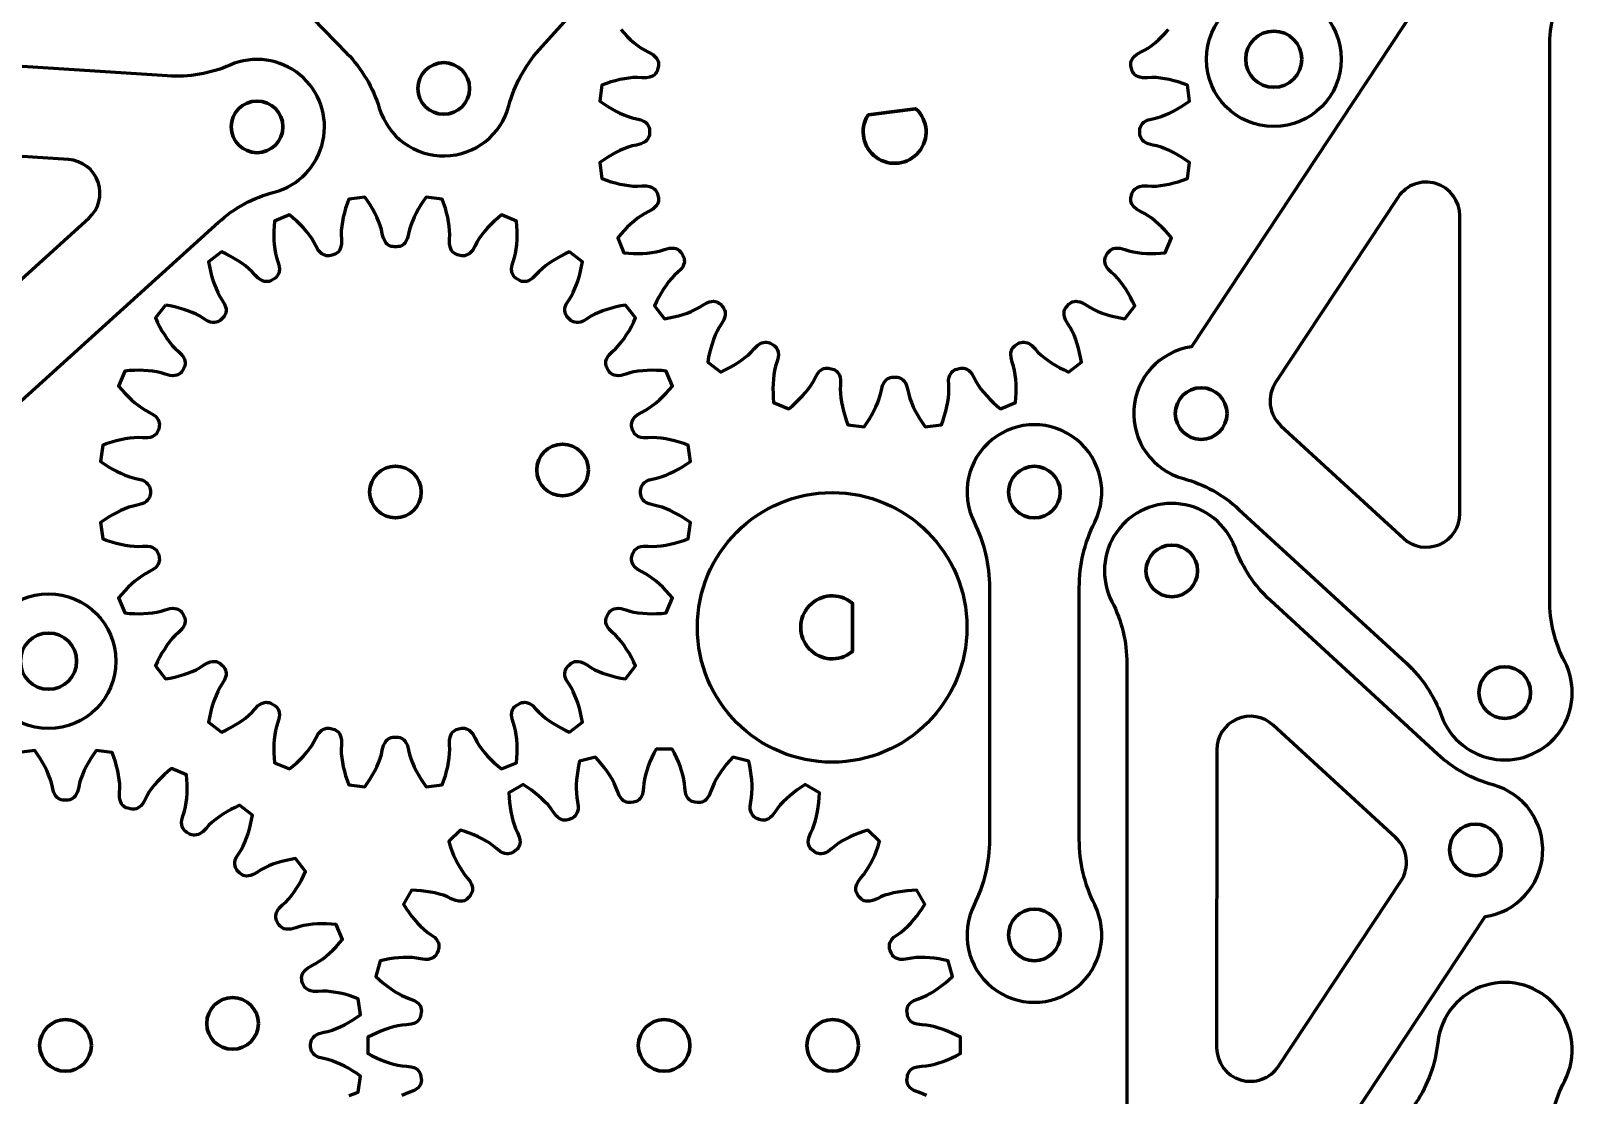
# Model space of a CAD drawing. Header units: millimetres. Extents: x 1 to 199, y 1 to 178.
# Drawn here: x 130.4 to 199, y 71.8 to 119.2 of the extents above; entities that cross this region are included whole.
import ezdxf

# ---------------------------------------------------------------- set-up
doc = ezdxf.new("R2010")
doc.units = ezdxf.units.MM
doc.linetypes.add('K5LT_BASIC', pattern=[0])
doc.linetypes.add('K5LT_REINFORCED', pattern=[0])

msp = doc.modelspace()

# ---------------------------------------------------------------- linework, layer by layer
at = {"color": 150, "linetype": 'K5LT_BASIC', "lineweight": 60}
for points in [[(163.269, 128.704, 1.059479), (160.837, 134.178, -0.119535), (158.088, 133.511), (138.434, 133.511, -0.119535), (135.686, 134.178, 1.079102), (133.357, 128.667, -0.119535), (135.751, 127.161), (144.465, 118.194, -0.119535), (145.903, 115.758, 0.75536), (151.673, 115.864, -0.119535), (153.021, 118.351), (160.932, 127.111, -0.119535)], [(198.665, 121.228, 1.202977), (193.016, 122.927, -0.119535), (192.056, 120.267), (182.05, 105.135, 0.812384), (181.693, 99.273, -0.119535), (184.168, 97.905), (191.609, 91.069, -0.119535), (193.182, 88.719, 1.063993), (198.665, 91.127, -0.119535), (197.998, 93.876), (197.998, 118.48, -0.119535)], [(117.091, 97.599, 1.059479), (122.565, 95.167, -0.119535), (124.158, 97.504), (138.744, 110.676, -0.119535), (141.231, 112.023, 1.079102), (139.266, 117.674, -0.119535), (136.48, 117.188), (124.002, 118.002, -0.119535), (121.303, 118.846, 0.75536), (117.091, 114.9, -0.119535), (117.758, 112.151), (117.758, 100.348, -0.119535)], [(121.758, 112.539), (121.758, 104.101, 0.649935), (124.263, 102.988), (132.977, 110.857, 0.663036), (132.069, 113.467), (123.355, 114.036, 0.433421)], [(193.998, 97.721), (193.998, 110.964, 0.743511), (191.247, 111.792), (185.799, 103.553, 0.368442), (186.035, 101.621), (191.484, 96.616, 0.652958)], [(177.061, 94.428, -0.116258), (177.746, 97.33, 1.616781), (172.377, 97.33, -0.116258), (173.061, 94.428), (173.061, 83.213, -0.116258), (172.377, 80.31, 1.616781), (177.746, 80.31, -0.116258), (177.061, 83.213)], [(178.503, 63.693, 1.202977), (184.151, 61.993, -0.119535), (185.112, 64.653), (195.123, 79.782, 0.812384), (195.481, 85.644, -0.119535), (193.006, 87.013), (185.568, 93.85, -0.119535), (183.995, 96.201, 1.063993), (178.512, 93.795, -0.119535), (179.177, 91.046), (179.17, 66.442, -0.119535)], [(183.176, 87.2), (183.172, 73.956, 0.743511), (185.923, 73.128), (191.374, 81.365, 0.368442), (191.138, 83.297), (185.691, 88.304, 0.652958)], [(198.665, 72.479, 1.202977), (193.016, 74.178, -0.119535), (192.056, 71.517), (182.05, 56.386, 0.812384), (181.693, 50.524, -0.119535), (184.168, 49.155), (191.609, 42.32, -0.119535), (193.182, 39.969, 1.063993), (198.665, 42.378, -0.119535), (197.998, 45.127), (197.998, 69.73, -0.119535)]]:
    msp.add_lwpolyline(points, format="xyb", close=True, dxfattribs=at)
for points in [[(156.654, 119.25), (156.796, 119.093), (156.941, 118.944), (157.09, 118.802), (157.243, 118.669), (157.398, 118.545), (157.558, 118.431), (157.722, 118.329), (157.891, 118.242), (158.077, 118.138), (158.175, 118.056), (158.238, 117.983), (158.28, 117.913), (158.309, 117.845), (158.325, 117.778), (158.332, 117.711), (158.329, 117.646), (158.316, 117.582), (158.286, 117.469), (158.265, 117.408), (158.235, 117.349), (158.196, 117.295), (158.148, 117.245), (158.089, 117.2), (158.017, 117.161), (157.927, 117.129), (157.801, 117.107), (157.587, 117.11), (157.398, 117.119), (157.205, 117.113), (157.01, 117.094), (156.813, 117.064), (156.614, 117.025), (156.414, 116.977), (156.214, 116.921), (156.013, 116.856), (155.811, 116.783), (155.716, 116.063), (155.892, 115.941), (156.07, 115.826), (156.249, 115.719), (156.429, 115.621), (156.611, 115.532), (156.794, 115.453), (156.977, 115.384), (157.162, 115.328), (157.347, 115.287), (157.554, 115.235), (157.67, 115.181), (157.749, 115.127), (157.809, 115.071), (157.854, 115.012), (157.888, 114.951), (157.911, 114.889), (157.925, 114.825), (157.929, 114.76), (157.929, 114.643), (157.925, 114.578), (157.911, 114.514), (157.888, 114.451), (157.854, 114.391), (157.809, 114.332), (157.749, 114.276), (157.67, 114.221), (157.554, 114.168), (157.347, 114.116), (157.162, 114.075), (156.977, 114.019), (156.794, 113.95), (156.611, 113.871), (156.429, 113.782), (156.249, 113.684), (156.07, 113.577), (155.892, 113.462), (155.716, 113.34), (155.811, 112.62), (156.013, 112.547), (156.214, 112.482), (156.414, 112.426), (156.614, 112.378), (156.813, 112.339), (157.01, 112.309), (157.205, 112.29), (157.398, 112.284), (157.587, 112.293), (157.801, 112.296), (157.927, 112.274), (158.017, 112.242), (158.089, 112.203), (158.148, 112.158), (158.196, 112.108), (158.235, 112.054), (158.265, 111.995), (158.286, 111.934), (158.316, 111.821), (158.329, 111.757), (158.332, 111.692), (158.325, 111.625), (158.309, 111.558), (158.28, 111.49), (158.238, 111.42), (158.175, 111.347), (158.077, 111.265), (157.891, 111.161), (157.722, 111.074), (157.558, 110.972), (157.398, 110.858), (157.243, 110.734), (157.09, 110.601), (156.941, 110.459), (156.796, 110.31), (156.654, 110.153), (156.516, 109.989), (156.793, 109.318), (157.007, 109.3), (157.218, 109.29), (157.427, 109.287), (157.632, 109.293), (157.834, 109.306), (158.032, 109.329), (158.225, 109.361), (158.413, 109.404), (158.594, 109.462), (158.799, 109.521), (158.927, 109.532), (159.023, 109.524), (159.102, 109.505), (159.17, 109.477), (159.23, 109.442), (159.282, 109.399), (159.326, 109.35), (159.362, 109.297), (159.42, 109.195), (159.449, 109.137), (159.469, 109.075), (159.48, 109.008), (159.481, 108.939), (159.471, 108.866), (159.448, 108.788), (159.407, 108.701), (159.333, 108.596), (159.18, 108.448), (159.039, 108.32), (158.908, 108.179), (158.783, 108.027), (158.665, 107.867), (158.552, 107.699), (158.445, 107.524), (158.343, 107.342), (158.246, 107.154), (158.155, 106.96), (158.597, 106.384), (158.808, 106.422), (159.015, 106.466), (159.217, 106.518), (159.414, 106.576), (159.605, 106.641), (159.791, 106.714), (159.969, 106.796), (160.14, 106.886), (160.299, 106.989), (160.482, 107.098), (160.603, 107.142), (160.697, 107.16), (160.779, 107.162), (160.852, 107.152), (160.919, 107.133), (160.98, 107.106), (161.035, 107.07), (161.084, 107.028), (161.167, 106.945), (161.209, 106.896), (161.245, 106.841), (161.272, 106.78), (161.291, 106.713), (161.301, 106.64), (161.299, 106.558), (161.281, 106.464), (161.237, 106.343), (161.128, 106.16), (161.025, 106.001), (160.935, 105.83), (160.853, 105.652), (160.78, 105.466), (160.715, 105.275), (160.657, 105.078), (160.605, 104.876), (160.561, 104.669), (160.523, 104.458), (161.099, 104.016), (161.293, 104.107), (161.481, 104.204), (161.663, 104.306), (161.838, 104.413), (162.006, 104.526), (162.166, 104.644), (162.318, 104.769), (162.459, 104.9), (162.587, 105.041), (162.735, 105.194), (162.84, 105.268), (162.927, 105.309), (163.005, 105.332), (163.078, 105.342), (163.147, 105.341), (163.214, 105.33), (163.276, 105.31), (163.334, 105.281), (163.436, 105.223), (163.489, 105.187), (163.538, 105.143), (163.58, 105.091), (163.616, 105.031), (163.644, 104.963), (163.663, 104.884), (163.671, 104.788), (163.66, 104.66), (163.601, 104.455), (163.543, 104.274), (163.5, 104.086), (163.468, 103.893), (163.445, 103.695), (163.432, 103.493), (163.426, 103.288), (163.429, 103.079), (163.439, 102.868), (163.457, 102.654), (164.128, 102.377), (164.292, 102.515), (164.449, 102.657), (164.598, 102.802), (164.74, 102.951), (164.873, 103.104), (164.997, 103.259), (165.111, 103.419), (165.213, 103.583), (165.3, 103.752), (165.404, 103.938), (165.486, 104.036), (165.559, 104.099), (165.629, 104.141), (165.697, 104.17), (165.764, 104.186), (165.831, 104.193), (165.896, 104.19), (165.96, 104.177), (166.073, 104.147), (166.134, 104.126), (166.193, 104.096), (166.247, 104.057), (166.297, 104.009), (166.342, 103.95), (166.381, 103.878), (166.413, 103.788), (166.435, 103.662), (166.432, 103.448), (166.423, 103.259), (166.429, 103.066), (166.448, 102.871), (166.478, 102.674), (166.517, 102.475), (166.565, 102.275), (166.621, 102.075), (166.686, 101.874), (166.759, 101.672), (167.479, 101.577), (167.601, 101.753), (167.716, 101.931), (167.823, 102.11), (167.921, 102.29), (168.01, 102.472), (168.089, 102.655), (168.158, 102.838), (168.214, 103.023), (168.255, 103.208), (168.307, 103.415), (168.36, 103.531), (168.415, 103.61), (168.471, 103.67), (168.53, 103.715), (168.59, 103.749), (168.653, 103.772), (168.717, 103.786), (168.782, 103.79), (168.899, 103.79), (168.964, 103.786), (169.028, 103.772), (169.09, 103.749), (169.151, 103.715), (169.21, 103.67), (169.266, 103.61), (169.32, 103.531), (169.374, 103.415), (169.426, 103.208), (169.467, 103.023), (169.523, 102.838), (169.592, 102.655), (169.671, 102.472), (169.76, 102.29), (169.858, 102.11), (169.965, 101.931), (170.08, 101.753), (170.202, 101.577), (170.922, 101.672), (170.995, 101.874), (171.06, 102.075), (171.116, 102.275), (171.164, 102.475), (171.203, 102.674), (171.233, 102.871), (171.252, 103.066), (171.258, 103.259), (171.249, 103.448), (171.246, 103.662), (171.268, 103.788), (171.3, 103.878), (171.339, 103.95), (171.384, 104.009), (171.434, 104.057), (171.488, 104.096), (171.547, 104.126), (171.608, 104.147), (171.721, 104.177), (171.785, 104.19), (171.85, 104.193), (171.917, 104.186), (171.984, 104.17), (172.052, 104.141), (172.122, 104.099), (172.195, 104.036), (172.277, 103.938), (172.381, 103.752), (172.468, 103.583), (172.57, 103.419), (172.684, 103.259), (172.808, 103.104), (172.941, 102.951), (173.083, 102.802), (173.232, 102.657), (173.389, 102.515), (173.553, 102.377), (174.224, 102.654), (174.242, 102.868), (174.252, 103.079), (174.255, 103.288), (174.249, 103.493), (174.236, 103.695), (174.213, 103.893), (174.181, 104.086), (174.138, 104.274), (174.08, 104.455), (174.021, 104.66), (174.01, 104.788), (174.017, 104.884), (174.037, 104.963), (174.065, 105.031), (174.1, 105.091), (174.143, 105.143), (174.191, 105.187), (174.245, 105.223), (174.347, 105.281), (174.405, 105.31), (174.467, 105.33), (174.533, 105.341), (174.603, 105.342), (174.676, 105.332), (174.754, 105.309), (174.841, 105.268), (174.946, 105.194), (175.094, 105.041), (175.222, 104.9), (175.363, 104.769), (175.515, 104.644), (175.675, 104.526), (175.843, 104.413), (176.018, 104.306), (176.2, 104.204), (176.388, 104.107), (176.582, 104.016), (177.158, 104.458), (177.12, 104.669), (177.076, 104.876), (177.024, 105.078), (176.966, 105.275), (176.901, 105.466), (176.828, 105.652), (176.746, 105.83), (176.656, 106.001), (176.553, 106.16), (176.444, 106.343), (176.4, 106.464), (176.382, 106.558), (176.38, 106.64), (176.39, 106.713), (176.409, 106.78), (176.436, 106.841), (176.472, 106.896), (176.514, 106.945), (176.597, 107.028), (176.646, 107.07), (176.701, 107.106), (176.762, 107.133), (176.829, 107.152), (176.902, 107.162), (176.984, 107.16), (177.078, 107.142), (177.198, 107.098), (177.382, 106.989), (177.541, 106.886), (177.712, 106.796), (177.89, 106.714), (178.076, 106.641), (178.267, 106.576), (178.464, 106.518), (178.666, 106.466), (178.873, 106.422), (179.084, 106.384), (179.526, 106.96), (179.435, 107.154), (179.338, 107.342), (179.236, 107.524), (179.129, 107.699), (179.016, 107.867), (178.898, 108.027), (178.773, 108.179), (178.641, 108.32), (178.501, 108.448), (178.348, 108.596), (178.274, 108.701), (178.233, 108.788), (178.21, 108.866), (178.2, 108.939), (178.201, 109.008), (178.212, 109.075), (178.232, 109.137), (178.26, 109.195), (178.319, 109.297), (178.355, 109.35), (178.399, 109.399), (178.451, 109.442), (178.511, 109.477), (178.579, 109.505), (178.658, 109.524), (178.754, 109.532), (178.882, 109.521), (179.087, 109.462), (179.268, 109.404), (179.456, 109.361), (179.649, 109.329), (179.847, 109.306), (180.049, 109.293), (180.254, 109.287), (180.462, 109.29), (180.674, 109.3), (180.887, 109.318), (181.165, 109.989), (181.027, 110.153), (180.885, 110.31), (180.74, 110.459), (180.591, 110.601), (180.438, 110.734), (180.282, 110.858), (180.123, 110.972), (179.959, 111.074), (179.79, 111.161), (179.604, 111.265), (179.506, 111.347), (179.443, 111.42), (179.401, 111.49), (179.372, 111.558), (179.355, 111.625), (179.349, 111.692), (179.352, 111.757), (179.365, 111.821), (179.395, 111.934), (179.416, 111.995), (179.446, 112.054), (179.485, 112.108), (179.533, 112.158), (179.592, 112.203), (179.664, 112.242), (179.754, 112.274), (179.88, 112.296), (180.094, 112.293), (180.283, 112.284), (180.476, 112.29), (180.671, 112.309), (180.868, 112.339), (181.067, 112.378), (181.266, 112.426), (181.467, 112.482), (181.668, 112.547), (181.87, 112.62), (181.965, 113.34), (181.789, 113.462), (181.611, 113.577), (181.432, 113.684), (181.252, 113.782), (181.07, 113.871), (180.887, 113.95), (180.704, 114.019), (180.519, 114.075), (180.334, 114.116), (180.127, 114.168), (180.011, 114.221), (179.931, 114.276), (179.872, 114.332), (179.827, 114.391), (179.793, 114.451), (179.77, 114.514), (179.756, 114.578), (179.752, 114.643), (179.752, 114.76), (179.756, 114.825), (179.77, 114.889), (179.793, 114.951), (179.827, 115.012), (179.872, 115.071), (179.931, 115.127), (180.011, 115.181), (180.127, 115.235), (180.334, 115.287), (180.519, 115.328), (180.704, 115.384), (180.887, 115.453), (181.07, 115.532), (181.252, 115.621), (181.432, 115.719), (181.611, 115.826), (181.789, 115.941), (181.965, 116.063), (181.87, 116.783), (181.668, 116.856), (181.467, 116.921), (181.266, 116.977), (181.067, 117.025), (180.868, 117.064), (180.671, 117.094), (180.476, 117.113), (180.283, 117.119), (180.094, 117.11), (179.88, 117.107), (179.754, 117.129), (179.664, 117.161), (179.592, 117.2), (179.533, 117.245), (179.485, 117.295), (179.446, 117.349), (179.416, 117.408), (179.395, 117.469), (179.365, 117.582), (179.352, 117.646), (179.349, 117.711), (179.355, 117.778), (179.372, 117.845), (179.401, 117.913), (179.443, 117.983), (179.506, 118.056), (179.604, 118.138), (179.79, 118.242), (179.959, 118.329), (180.123, 118.431), (180.282, 118.545), (180.438, 118.669), (180.591, 118.802), (180.74, 118.944), (180.885, 119.093), (181.027, 119.25)], [(144.564, 71.831), (144.765, 71.896), (144.967, 71.969), (145.062, 72.689), (144.886, 72.811), (144.708, 72.926), (144.529, 73.033), (144.348, 73.131), (144.167, 73.22), (143.984, 73.299), (143.801, 73.368), (143.616, 73.424), (143.43, 73.465), (143.224, 73.517), (143.108, 73.571), (143.028, 73.625), (142.969, 73.681), (142.924, 73.74), (142.89, 73.8), (142.867, 73.863), (142.853, 73.927), (142.848, 73.992), (142.848, 74.109), (142.853, 74.174), (142.867, 74.238), (142.89, 74.3), (142.924, 74.361), (142.969, 74.42), (143.028, 74.476), (143.108, 74.53), (143.224, 74.584), (143.43, 74.636), (143.616, 74.677), (143.801, 74.733), (143.984, 74.802), (144.167, 74.881), (144.348, 74.97), (144.529, 75.068), (144.708, 75.175), (144.886, 75.29), (145.062, 75.412), (144.967, 76.132), (144.765, 76.205), (144.564, 76.27), (144.363, 76.326), (144.164, 76.374), (143.965, 76.413), (143.768, 76.443), (143.573, 76.462), (143.38, 76.468), (143.19, 76.459), (142.977, 76.456), (142.851, 76.478), (142.761, 76.51), (142.689, 76.549), (142.63, 76.594), (142.582, 76.644), (142.543, 76.698), (142.513, 76.757), (142.492, 76.818), (142.461, 76.931), (142.449, 76.995), (142.446, 77.06), (142.452, 77.127), (142.469, 77.194), (142.498, 77.262), (142.54, 77.332), (142.603, 77.405), (142.701, 77.487), (142.887, 77.591), (143.056, 77.678), (143.22, 77.78), (143.379, 77.894), (143.535, 78.018), (143.688, 78.151), (143.836, 78.293), (143.982, 78.442), (144.124, 78.599), (144.262, 78.763), (143.984, 79.434), (143.771, 79.452), (143.559, 79.462), (143.351, 79.465), (143.146, 79.459), (142.944, 79.446), (142.746, 79.423), (142.552, 79.391), (142.364, 79.348), (142.184, 79.29), (141.978, 79.231), (141.851, 79.22), (141.755, 79.228), (141.676, 79.247), (141.607, 79.275), (141.548, 79.31), (141.496, 79.353), (141.452, 79.401), (141.416, 79.455), (141.357, 79.557), (141.329, 79.615), (141.309, 79.677), (141.298, 79.743), (141.297, 79.813), (141.307, 79.886), (141.33, 79.964), (141.371, 80.051), (141.445, 80.156), (141.598, 80.304), (141.738, 80.432), (141.87, 80.573), (141.995, 80.725), (142.113, 80.885), (142.226, 81.053), (142.333, 81.228), (142.435, 81.41), (142.531, 81.598), (142.623, 81.792), (142.181, 82.368), (141.969, 82.33), (141.763, 82.286), (141.561, 82.234), (141.364, 82.176), (141.172, 82.111), (140.987, 82.038), (140.809, 81.956), (140.638, 81.866), (140.478, 81.763), (140.295, 81.654), (140.175, 81.61), (140.081, 81.592), (139.999, 81.59), (139.926, 81.6), (139.859, 81.619), (139.798, 81.646), (139.743, 81.682), (139.694, 81.724), (139.611, 81.807), (139.569, 81.856), (139.533, 81.911), (139.505, 81.972), (139.486, 82.039), (139.477, 82.112), (139.479, 82.194), (139.496, 82.288), (139.54, 82.409), (139.65, 82.592), (139.753, 82.751), (139.843, 82.922), (139.925, 83.1), (139.997, 83.286), (140.063, 83.477), (140.121, 83.674), (140.172, 83.876), (140.217, 84.083), (140.255, 84.294), (139.679, 84.736), (139.485, 84.645), (139.297, 84.548), (139.115, 84.446), (138.94, 84.339), (138.772, 84.226), (138.611, 84.108), (138.46, 83.983), (138.319, 83.851), (138.191, 83.711), (138.043, 83.558), (137.938, 83.484), (137.851, 83.443), (137.773, 83.42), (137.7, 83.41), (137.63, 83.411), (137.564, 83.422), (137.502, 83.442), (137.444, 83.471), (137.342, 83.529), (137.288, 83.565), (137.24, 83.609), (137.197, 83.661), (137.162, 83.721), (137.133, 83.789), (137.114, 83.868), (137.107, 83.964), (137.118, 84.092), (137.177, 84.297), (137.234, 84.478), (137.278, 84.666), (137.31, 84.859), (137.333, 85.057), (137.346, 85.259), (137.352, 85.464), (137.349, 85.673), (137.338, 85.884), (137.32, 86.098), (136.649, 86.375), (136.486, 86.237), (136.329, 86.095), (136.18, 85.95), (136.038, 85.801), (135.905, 85.648), (135.781, 85.492), (135.667, 85.333), (135.565, 85.169), (135.478, 85), (135.374, 84.814), (135.292, 84.716), (135.219, 84.653), (135.149, 84.611), (135.081, 84.582), (135.014, 84.566), (134.947, 84.559), (134.882, 84.562), (134.818, 84.575), (134.705, 84.605), (134.643, 84.626), (134.585, 84.656), (134.531, 84.695), (134.481, 84.743), (134.436, 84.802), (134.397, 84.874), (134.365, 84.964), (134.343, 85.09), (134.346, 85.304), (134.355, 85.493), (134.348, 85.686), (134.33, 85.881), (134.3, 86.078), (134.261, 86.277), (134.213, 86.477), (134.156, 86.677), (134.092, 86.878), (134.019, 87.08), (133.299, 87.175), (133.176, 86.999), (133.062, 86.821), (132.955, 86.642), (132.857, 86.462), (132.768, 86.28), (132.689, 86.097), (132.62, 85.914), (132.563, 85.729), (132.523, 85.544), (132.471, 85.337), (132.417, 85.221), (132.363, 85.141), (132.307, 85.082), (132.248, 85.037), (132.187, 85.003), (132.125, 84.98), (132.061, 84.966), (131.996, 84.962), (131.879, 84.962), (131.814, 84.966), (131.75, 84.98), (131.687, 85.003), (131.627, 85.037), (131.568, 85.082), (131.512, 85.141), (131.457, 85.221), (131.404, 85.337), (131.352, 85.544), (131.311, 85.729), (131.255, 85.914), (131.186, 86.097), (131.107, 86.28), (131.017, 86.462), (130.919, 86.642), (130.813, 86.821), (130.698, 86.999), (130.576, 87.175), (129.856, 87.08)], [(170.256, 71.825), (170.08, 71.905), (169.901, 71.97), (169.703, 72.048), (169.595, 72.117), (169.524, 72.181), (169.472, 72.244), (169.435, 72.308), (169.41, 72.373), (169.394, 72.438), (169.389, 72.504), (169.393, 72.568), (169.408, 72.684), (169.421, 72.748), (169.443, 72.81), (169.475, 72.869), (169.516, 72.925), (169.569, 72.977), (169.635, 73.025), (169.72, 73.068), (169.842, 73.107), (170.054, 73.131), (170.244, 73.147), (170.434, 73.179), (170.625, 73.223), (170.816, 73.278), (171.008, 73.343), (171.2, 73.416), (171.391, 73.498), (171.582, 73.589), (171.773, 73.687), (171.773, 74.414), (171.582, 74.512), (171.391, 74.603), (171.2, 74.685), (171.008, 74.758), (170.816, 74.823), (170.625, 74.878), (170.434, 74.922), (170.244, 74.954), (170.054, 74.97), (169.842, 74.994), (169.72, 75.033), (169.635, 75.076), (169.569, 75.124), (169.516, 75.176), (169.475, 75.232), (169.443, 75.291), (169.421, 75.353), (169.408, 75.417), (169.393, 75.533), (169.389, 75.597), (169.394, 75.663), (169.41, 75.728), (169.435, 75.793), (169.472, 75.857), (169.524, 75.92), (169.595, 75.984), (169.703, 76.053), (169.901, 76.131), (170.08, 76.196), (170.256, 76.276), (170.429, 76.368), (170.6, 76.47), (170.768, 76.582), (170.934, 76.703), (171.098, 76.832), (171.259, 76.969), (171.418, 77.114), (171.23, 77.815), (171.02, 77.861), (170.812, 77.899), (170.606, 77.929), (170.401, 77.95), (170.2, 77.963), (170, 77.966), (169.804, 77.96), (169.612, 77.941), (169.425, 77.908), (169.214, 77.876), (169.087, 77.882), (168.993, 77.902), (168.916, 77.931), (168.852, 77.968), (168.798, 78.011), (168.752, 78.06), (168.715, 78.114), (168.686, 78.172), (168.641, 78.28), (168.62, 78.342), (168.609, 78.406), (168.607, 78.473), (168.615, 78.542), (168.634, 78.613), (168.667, 78.688), (168.719, 78.769), (168.806, 78.863), (168.977, 78.99), (169.133, 79.098), (169.282, 79.221), (169.425, 79.355), (169.564, 79.498), (169.697, 79.65), (169.827, 79.81), (169.951, 79.977), (170.072, 80.15), (170.187, 80.331), (169.824, 80.96), (169.61, 80.95), (169.399, 80.933), (169.192, 80.908), (168.989, 80.876), (168.791, 80.836), (168.598, 80.788), (168.41, 80.731), (168.229, 80.663), (168.058, 80.582), (167.862, 80.498), (167.737, 80.47), (167.641, 80.465), (167.56, 80.473), (167.489, 80.492), (167.425, 80.52), (167.368, 80.555), (167.318, 80.598), (167.275, 80.646), (167.204, 80.739), (167.168, 80.793), (167.14, 80.852), (167.12, 80.917), (167.11, 80.985), (167.11, 81.059), (167.123, 81.14), (167.153, 81.231), (167.212, 81.345), (167.344, 81.512), (167.467, 81.657), (167.579, 81.814), (167.683, 81.98), (167.78, 82.155), (167.869, 82.336), (167.953, 82.523), (168.03, 82.717), (168.101, 82.916), (168.167, 83.12), (167.653, 83.634), (167.449, 83.569), (167.249, 83.498), (167.056, 83.42), (166.868, 83.337), (166.687, 83.247), (166.513, 83.151), (166.346, 83.047), (166.189, 82.935), (166.044, 82.812), (165.877, 82.679), (165.764, 82.62), (165.672, 82.591), (165.592, 82.578), (165.518, 82.578), (165.449, 82.588), (165.385, 82.607), (165.326, 82.635), (165.272, 82.671), (165.179, 82.742), (165.13, 82.785), (165.088, 82.835), (165.052, 82.892), (165.025, 82.956), (165.006, 83.027), (164.997, 83.109), (165.002, 83.205), (165.03, 83.329), (165.115, 83.525), (165.196, 83.697), (165.263, 83.878), (165.321, 84.065), (165.369, 84.259), (165.409, 84.457), (165.441, 84.66), (165.465, 84.867), (165.482, 85.078), (165.492, 85.292), (164.864, 85.655), (164.683, 85.539), (164.509, 85.419), (164.342, 85.294), (164.182, 85.165), (164.031, 85.031), (163.887, 84.893), (163.753, 84.75), (163.631, 84.601), (163.522, 84.445), (163.395, 84.273), (163.301, 84.187), (163.22, 84.134), (163.146, 84.101), (163.075, 84.082), (163.005, 84.074), (162.939, 84.076), (162.874, 84.088), (162.813, 84.109), (162.704, 84.153), (162.646, 84.182), (162.592, 84.22), (162.544, 84.265), (162.5, 84.32), (162.464, 84.384), (162.434, 84.46), (162.414, 84.554), (162.409, 84.682), (162.44, 84.893), (162.474, 85.08), (162.492, 85.272), (162.499, 85.468), (162.496, 85.667), (162.483, 85.869), (162.461, 86.073), (162.431, 86.279), (162.393, 86.487), (162.348, 86.697), (161.646, 86.885), (161.502, 86.726), (161.365, 86.565), (161.236, 86.401), (161.115, 86.235), (161.003, 86.067), (160.9, 85.896), (160.808, 85.723), (160.728, 85.548), (160.664, 85.369), (160.585, 85.17), (160.517, 85.062), (160.453, 84.991), (160.389, 84.94), (160.325, 84.903), (160.261, 84.877), (160.195, 84.862), (160.13, 84.856), (160.065, 84.861), (159.949, 84.876), (159.886, 84.889), (159.824, 84.911), (159.765, 84.942), (159.709, 84.984), (159.657, 85.036), (159.609, 85.102), (159.565, 85.188), (159.527, 85.31), (159.502, 85.522), (159.487, 85.711), (159.455, 85.901), (159.411, 86.092), (159.356, 86.284), (159.291, 86.476), (159.217, 86.667), (159.135, 86.859), (159.045, 87.05), (158.946, 87.24), (158.22, 87.24), (158.121, 87.05), (158.031, 86.859), (157.949, 86.667), (157.875, 86.476), (157.81, 86.284), (157.755, 86.092), (157.711, 85.901), (157.679, 85.711), (157.664, 85.522), (157.639, 85.31), (157.601, 85.188), (157.557, 85.102), (157.509, 85.036), (157.457, 84.984), (157.401, 84.942), (157.342, 84.911), (157.28, 84.889), (157.217, 84.876), (157.101, 84.861), (157.036, 84.856), (156.971, 84.862), (156.906, 84.877), (156.841, 84.903), (156.777, 84.94), (156.714, 84.991), (156.649, 85.062), (156.581, 85.17), (156.502, 85.369), (156.438, 85.548), (156.358, 85.723), (156.266, 85.896), (156.163, 86.067), (156.051, 86.235), (155.93, 86.401), (155.801, 86.565), (155.664, 86.726), (155.52, 86.885), (154.818, 86.697), (154.773, 86.487), (154.735, 86.279), (154.705, 86.073), (154.683, 85.869), (154.671, 85.667), (154.667, 85.468), (154.674, 85.272), (154.692, 85.08), (154.726, 84.893), (154.757, 84.682), (154.752, 84.554), (154.732, 84.46), (154.702, 84.384), (154.666, 84.32), (154.622, 84.265), (154.574, 84.22), (154.52, 84.182), (154.462, 84.153), (154.353, 84.109), (154.292, 84.088), (154.227, 84.076), (154.161, 84.074), (154.091, 84.082), (154.02, 84.101), (153.946, 84.134), (153.865, 84.187), (153.771, 84.273), (153.644, 84.445), (153.535, 84.601), (153.413, 84.75), (153.279, 84.893), (153.135, 85.031), (152.984, 85.165), (152.824, 85.294), (152.657, 85.419), (152.483, 85.539), (152.302, 85.655), (151.674, 85.292), (151.684, 85.078), (151.701, 84.867), (151.725, 84.66), (151.757, 84.457), (151.797, 84.259), (151.845, 84.065), (151.903, 83.878), (151.97, 83.697), (152.051, 83.525), (152.136, 83.329), (152.164, 83.205), (152.169, 83.109), (152.16, 83.027), (152.141, 82.956), (152.114, 82.892), (152.078, 82.835), (152.036, 82.785), (151.987, 82.742), (151.894, 82.671), (151.84, 82.635), (151.781, 82.607), (151.717, 82.588), (151.648, 82.578), (151.574, 82.578), (151.494, 82.591), (151.402, 82.62), (151.289, 82.679), (151.122, 82.812), (150.977, 82.935), (150.82, 83.047), (150.653, 83.151), (150.479, 83.247), (150.298, 83.337), (150.11, 83.42), (149.917, 83.498), (149.717, 83.569), (149.513, 83.634), (149, 83.12), (149.065, 82.916), (149.136, 82.717), (149.213, 82.523), (149.297, 82.336), (149.386, 82.155), (149.483, 81.98), (149.587, 81.814), (149.699, 81.657), (149.822, 81.512), (149.954, 81.345), (150.013, 81.231), (150.043, 81.14), (150.056, 81.059), (150.056, 80.985), (150.046, 80.917), (150.026, 80.852), (149.998, 80.793), (149.962, 80.739), (149.891, 80.646), (149.848, 80.598), (149.798, 80.555), (149.741, 80.52), (149.677, 80.492), (149.606, 80.473), (149.525, 80.465), (149.429, 80.47), (149.304, 80.498), (149.108, 80.582), (148.937, 80.663), (148.756, 80.731), (148.568, 80.788), (148.375, 80.836), (148.177, 80.876), (147.974, 80.908), (147.767, 80.933), (147.556, 80.95), (147.342, 80.96), (146.979, 80.331), (147.094, 80.15), (147.215, 79.977), (147.339, 79.81), (147.469, 79.65), (147.602, 79.498), (147.741, 79.355), (147.884, 79.221), (148.033, 79.098), (148.189, 78.99), (148.36, 78.863), (148.447, 78.769), (148.499, 78.688), (148.532, 78.613), (148.552, 78.542), (148.559, 78.473), (148.557, 78.406), (148.546, 78.342), (148.525, 78.28), (148.48, 78.172), (148.451, 78.114), (148.414, 78.06), (148.368, 78.011), (148.314, 77.968), (148.25, 77.931), (148.173, 77.902), (148.079, 77.882), (147.952, 77.876), (147.741, 77.908), (147.554, 77.941), (147.362, 77.96), (147.166, 77.966), (146.966, 77.963), (146.765, 77.95), (146.56, 77.929), (146.354, 77.899), (146.146, 77.861), (145.936, 77.815), (145.748, 77.114), (145.907, 76.969), (146.068, 76.832), (146.232, 76.703), (146.398, 76.582), (146.566, 76.47), (146.737, 76.368), (146.91, 76.276), (147.086, 76.196), (147.265, 76.131), (147.463, 76.053), (147.571, 75.984), (147.642, 75.92), (147.694, 75.857), (147.731, 75.793), (147.756, 75.728), (147.772, 75.663), (147.777, 75.597), (147.773, 75.533), (147.758, 75.417), (147.745, 75.353), (147.723, 75.291), (147.691, 75.232), (147.65, 75.176), (147.597, 75.124), (147.531, 75.076), (147.446, 75.033), (147.324, 74.994), (147.112, 74.97), (146.923, 74.954), (146.732, 74.922), (146.541, 74.878), (146.35, 74.823), (146.158, 74.758), (145.966, 74.685), (145.775, 74.603), (145.584, 74.512), (145.393, 74.414), (145.393, 73.687), (145.584, 73.589), (145.775, 73.498), (145.966, 73.416), (146.158, 73.343), (146.35, 73.278), (146.541, 73.223), (146.732, 73.179), (146.923, 73.147), (147.112, 73.131), (147.324, 73.107), (147.446, 73.068), (147.531, 73.025), (147.597, 72.977), (147.65, 72.925), (147.691, 72.869), (147.723, 72.81), (147.745, 72.748), (147.758, 72.684), (147.773, 72.568), (147.777, 72.504), (147.772, 72.438), (147.756, 72.373), (147.731, 72.308), (147.694, 72.244), (147.642, 72.181), (147.571, 72.117), (147.463, 72.048), (147.265, 71.97), (147.086, 71.905), (146.91, 71.825)]]:
    msp.add_lwpolyline(points, dxfattribs=at)
at = {"color": 134, "linetype": 'K5LT_REINFORCED', "lineweight": 100}
for points in [[(167.647, 115.433, 2.097618), (169.804, 115.717), (169.768, 115.731), (169.763, 115.731), (168.723, 115.594), (167.683, 115.457), (167.65, 115.438)], [(166.943, 93.742, 2.097618), (166.943, 91.567), (166.961, 91.6), (166.961, 91.606), (166.961, 92.654), (166.961, 93.703), (166.947, 93.739)]]:
    msp.add_lwpolyline(points, format="xyb", close=True, dxfattribs=at)
at = {"color": 150, "linetype": 'K5LT_BASIC', "lineweight": 60}
msp.add_lwpolyline([(136.381, 106.995), (135.939, 106.419), (136.03, 106.225), (136.127, 106.037), (136.229, 105.855), (136.336, 105.68), (136.449, 105.512), (136.567, 105.352), (136.692, 105.2), (136.823, 105.059), (136.964, 104.931), (137.117, 104.783), (137.191, 104.678), (137.232, 104.591), (137.255, 104.513), (137.265, 104.44), (137.264, 104.37), (137.253, 104.304), (137.233, 104.242), (137.204, 104.184), (137.146, 104.082), (137.11, 104.028), (137.066, 103.98), (137.014, 103.937), (136.954, 103.902), (136.886, 103.874), (136.807, 103.854), (136.711, 103.847), (136.583, 103.858), (136.378, 103.917), (136.197, 103.974), (136.009, 104.018), (135.816, 104.05), (135.618, 104.073), (135.416, 104.086), (135.211, 104.092), (135.002, 104.089), (134.791, 104.078), (134.577, 104.06), (134.3, 103.389), (134.438, 103.226), (134.58, 103.069), (134.725, 102.92), (134.874, 102.778), (135.027, 102.645), (135.182, 102.521), (135.342, 102.407), (135.506, 102.305), (135.675, 102.218), (135.861, 102.114), (135.959, 102.032), (136.022, 101.959), (136.064, 101.889), (136.093, 101.821), (136.109, 101.754), (136.116, 101.687), (136.113, 101.622), (136.1, 101.558), (136.07, 101.445), (136.049, 101.383), (136.019, 101.325), (135.98, 101.271), (135.932, 101.221), (135.873, 101.176), (135.801, 101.137), (135.711, 101.105), (135.585, 101.083), (135.371, 101.086), (135.182, 101.095), (134.989, 101.088), (134.794, 101.07), (134.597, 101.04), (134.398, 101.001), (134.198, 100.953), (133.998, 100.896), (133.797, 100.832), (133.595, 100.759), (133.5, 100.039), (133.676, 99.917), (133.854, 99.802), (134.033, 99.695), (134.213, 99.597), (134.395, 99.508), (134.578, 99.429), (134.761, 99.36), (134.946, 99.303), (135.131, 99.263), (135.338, 99.211), (135.454, 99.157), (135.533, 99.103), (135.593, 99.047), (135.638, 98.988), (135.672, 98.927), (135.695, 98.865), (135.709, 98.801), (135.713, 98.736), (135.713, 98.619), (135.709, 98.554), (135.695, 98.49), (135.672, 98.427), (135.638, 98.367), (135.593, 98.308), (135.533, 98.252), (135.454, 98.197), (135.338, 98.144), (135.131, 98.092), (134.946, 98.051), (134.761, 97.995), (134.578, 97.926), (134.395, 97.847), (134.213, 97.757), (134.033, 97.659), (133.854, 97.553), (133.676, 97.438), (133.5, 97.316), (133.595, 96.596), (133.797, 96.523), (133.998, 96.458), (134.198, 96.402), (134.398, 96.354), (134.597, 96.315), (134.794, 96.285), (134.989, 96.266), (135.182, 96.259), (135.371, 96.269), (135.585, 96.272), (135.711, 96.25), (135.801, 96.218), (135.873, 96.179), (135.932, 96.134), (135.98, 96.084), (136.019, 96.03), (136.049, 95.971), (136.07, 95.91), (136.1, 95.797), (136.113, 95.733), (136.116, 95.668), (136.109, 95.601), (136.093, 95.534), (136.064, 95.465), (136.022, 95.396), (135.959, 95.323), (135.861, 95.241), (135.675, 95.137), (135.506, 95.05), (135.342, 94.948), (135.182, 94.834), (135.027, 94.71), (134.874, 94.577), (134.725, 94.435), (134.58, 94.286), (134.438, 94.129), (134.3, 93.965), (134.577, 93.294), (134.791, 93.276), (135.002, 93.266), (135.211, 93.263), (135.416, 93.268), (135.618, 93.282), (135.816, 93.305), (136.009, 93.337), (136.197, 93.38), (136.378, 93.438), (136.583, 93.497), (136.711, 93.508), (136.807, 93.5), (136.886, 93.481), (136.954, 93.453), (137.014, 93.417), (137.066, 93.375), (137.11, 93.326), (137.146, 93.272), (137.204, 93.171), (137.233, 93.113), (137.253, 93.05), (137.264, 92.984), (137.265, 92.915), (137.255, 92.842), (137.232, 92.763), (137.191, 92.677), (137.117, 92.572), (136.964, 92.423), (136.823, 92.296), (136.692, 92.155), (136.567, 92.003), (136.449, 91.843), (136.336, 91.675), (136.229, 91.5), (136.127, 91.318), (136.03, 91.13), (135.939, 90.936), (136.381, 90.36), (136.592, 90.398), (136.799, 90.442), (137.001, 90.494), (137.198, 90.552), (137.389, 90.617), (137.575, 90.69), (137.753, 90.771), (137.924, 90.862), (138.083, 90.965), (138.266, 91.074), (138.387, 91.118), (138.481, 91.136), (138.563, 91.138), (138.636, 91.128), (138.703, 91.109), (138.764, 91.082), (138.819, 91.046), (138.868, 91.003), (138.951, 90.921), (138.993, 90.872), (139.029, 90.817), (139.056, 90.756), (139.075, 90.689), (139.085, 90.616), (139.083, 90.534), (139.065, 90.439), (139.021, 90.319), (138.912, 90.136), (138.809, 89.977), (138.719, 89.806), (138.637, 89.628), (138.564, 89.442), (138.499, 89.251), (138.441, 89.054), (138.389, 88.852), (138.345, 88.645), (138.307, 88.434), (138.883, 87.992), (139.077, 88.083), (139.265, 88.18), (139.447, 88.282), (139.622, 88.389), (139.79, 88.502), (139.95, 88.62), (140.102, 88.745), (140.243, 88.876), (140.371, 89.017), (140.519, 89.17), (140.624, 89.244), (140.71, 89.285), (140.789, 89.308), (140.862, 89.318), (140.931, 89.317), (140.998, 89.306), (141.06, 89.286), (141.118, 89.257), (141.22, 89.199), (141.273, 89.163), (141.322, 89.119), (141.364, 89.067), (141.4, 89.007), (141.428, 88.939), (141.447, 88.86), (141.455, 88.764), (141.444, 88.636), (141.385, 88.431), (141.327, 88.25), (141.284, 88.062), (141.252, 87.869), (141.229, 87.671), (141.216, 87.469), (141.21, 87.264), (141.213, 87.055), (141.223, 86.844), (141.241, 86.63), (141.912, 86.352), (142.076, 86.491), (142.233, 86.633), (142.382, 86.778), (142.524, 86.927), (142.657, 87.079), (142.781, 87.235), (142.895, 87.395), (142.997, 87.559), (143.084, 87.727), (143.188, 87.914), (143.27, 88.012), (143.343, 88.074), (143.413, 88.117), (143.481, 88.145), (143.548, 88.162), (143.615, 88.169), (143.68, 88.166), (143.744, 88.153), (143.857, 88.123), (143.918, 88.102), (143.977, 88.072), (144.031, 88.033), (144.081, 87.985), (144.126, 87.926), (144.165, 87.854), (144.197, 87.764), (144.219, 87.638), (144.216, 87.424), (144.207, 87.235), (144.213, 87.042), (144.232, 86.846), (144.262, 86.649), (144.301, 86.451), (144.349, 86.251), (144.405, 86.051), (144.47, 85.849), (144.543, 85.648), (145.263, 85.553), (145.385, 85.729), (145.5, 85.907), (145.607, 86.086), (145.705, 86.266), (145.794, 86.448), (145.873, 86.63), (145.942, 86.814), (145.998, 86.999), (146.039, 87.184), (146.091, 87.391), (146.144, 87.507), (146.199, 87.586), (146.255, 87.645), (146.314, 87.691), (146.374, 87.724), (146.437, 87.748), (146.501, 87.762), (146.566, 87.766), (146.683, 87.766), (146.748, 87.762), (146.812, 87.748), (146.874, 87.724), (146.935, 87.691), (146.994, 87.645), (147.05, 87.586), (147.104, 87.507), (147.158, 87.391), (147.21, 87.184), (147.251, 86.999), (147.307, 86.814), (147.376, 86.63), (147.455, 86.448), (147.544, 86.266), (147.642, 86.086), (147.749, 85.907), (147.864, 85.729), (147.986, 85.553), (148.706, 85.648), (148.779, 85.849), (148.844, 86.051), (148.9, 86.251), (148.948, 86.451), (148.987, 86.649), (149.017, 86.846), (149.036, 87.042), (149.042, 87.235), (149.033, 87.424), (149.03, 87.638), (149.052, 87.764), (149.084, 87.854), (149.123, 87.926), (149.168, 87.985), (149.218, 88.033), (149.272, 88.072), (149.331, 88.102), (149.392, 88.123), (149.505, 88.153), (149.569, 88.166), (149.634, 88.169), (149.701, 88.162), (149.768, 88.145), (149.836, 88.117), (149.906, 88.074), (149.979, 88.012), (150.061, 87.914), (150.165, 87.727), (150.252, 87.559), (150.354, 87.395), (150.468, 87.235), (150.592, 87.079), (150.725, 86.927), (150.867, 86.778), (151.016, 86.633), (151.173, 86.491), (151.337, 86.352), (152.008, 86.63), (152.026, 86.844), (152.036, 87.055), (152.039, 87.264), (152.033, 87.469), (152.02, 87.671), (151.997, 87.869), (151.965, 88.062), (151.922, 88.25), (151.864, 88.431), (151.805, 88.636), (151.794, 88.764), (151.801, 88.86), (151.821, 88.939), (151.849, 89.007), (151.884, 89.067), (151.927, 89.119), (151.975, 89.163), (152.029, 89.199), (152.131, 89.257), (152.189, 89.286), (152.251, 89.306), (152.317, 89.317), (152.387, 89.318), (152.46, 89.308), (152.538, 89.285), (152.625, 89.244), (152.73, 89.17), (152.878, 89.017), (153.006, 88.876), (153.147, 88.745), (153.299, 88.62), (153.459, 88.502), (153.627, 88.389), (153.802, 88.282), (153.984, 88.18), (154.172, 88.083), (154.366, 87.992), (154.942, 88.434), (154.904, 88.645), (154.86, 88.852), (154.808, 89.054), (154.75, 89.251), (154.685, 89.442), (154.612, 89.628), (154.53, 89.806), (154.44, 89.977), (154.337, 90.136), (154.228, 90.319), (154.184, 90.439), (154.166, 90.534), (154.164, 90.616), (154.174, 90.689), (154.193, 90.756), (154.22, 90.817), (154.256, 90.872), (154.298, 90.921), (154.381, 91.003), (154.43, 91.046), (154.485, 91.082), (154.546, 91.109), (154.613, 91.128), (154.686, 91.138), (154.768, 91.136), (154.862, 91.118), (154.982, 91.074), (155.166, 90.965), (155.325, 90.862), (155.496, 90.771), (155.674, 90.69), (155.86, 90.617), (156.051, 90.552), (156.248, 90.494), (156.45, 90.442), (156.657, 90.398), (156.868, 90.36), (157.31, 90.936), (157.219, 91.13), (157.122, 91.318), (157.02, 91.5), (156.913, 91.675), (156.8, 91.843), (156.682, 92.003), (156.557, 92.155), (156.425, 92.296), (156.285, 92.423), (156.132, 92.572), (156.058, 92.677), (156.017, 92.763), (155.994, 92.842), (155.984, 92.915), (155.985, 92.984), (155.996, 93.05), (156.016, 93.113), (156.044, 93.171), (156.103, 93.272), (156.139, 93.326), (156.183, 93.375), (156.235, 93.417), (156.295, 93.453), (156.363, 93.481), (156.442, 93.5), (156.538, 93.508), (156.666, 93.497), (156.871, 93.438), (157.052, 93.38), (157.24, 93.337), (157.433, 93.305), (157.631, 93.282), (157.833, 93.268), (158.038, 93.263), (158.246, 93.266), (158.458, 93.276), (158.671, 93.294), (158.949, 93.965), (158.811, 94.129), (158.669, 94.286), (158.524, 94.435), (158.375, 94.577), (158.222, 94.71), (158.066, 94.834), (157.907, 94.948), (157.743, 95.05), (157.574, 95.137), (157.388, 95.241), (157.29, 95.323), (157.227, 95.396), (157.185, 95.465), (157.156, 95.534), (157.139, 95.601), (157.133, 95.668), (157.136, 95.733), (157.149, 95.797), (157.179, 95.91), (157.2, 95.971), (157.23, 96.03), (157.269, 96.084), (157.317, 96.134), (157.376, 96.179), (157.448, 96.218), (157.538, 96.25), (157.664, 96.272), (157.878, 96.269), (158.067, 96.259), (158.26, 96.266), (158.455, 96.285), (158.652, 96.315), (158.851, 96.354), (159.05, 96.402), (159.251, 96.458), (159.452, 96.523), (159.654, 96.596), (159.749, 97.316), (159.573, 97.438), (159.395, 97.553), (159.216, 97.659), (159.036, 97.757), (158.854, 97.847), (158.671, 97.926), (158.488, 97.995), (158.303, 98.051), (158.118, 98.092), (157.911, 98.144), (157.795, 98.197), (157.715, 98.252), (157.656, 98.308), (157.611, 98.367), (157.577, 98.427), (157.554, 98.49), (157.54, 98.554), (157.536, 98.619), (157.536, 98.736), (157.54, 98.801), (157.554, 98.865), (157.577, 98.927), (157.611, 98.988), (157.656, 99.047), (157.715, 99.103), (157.795, 99.157), (157.911, 99.211), (158.118, 99.263), (158.303, 99.303), (158.488, 99.36), (158.671, 99.429), (158.854, 99.508), (159.036, 99.597), (159.216, 99.695), (159.395, 99.802), (159.573, 99.917), (159.749, 100.039), (159.654, 100.759), (159.452, 100.832), (159.251, 100.896), (159.05, 100.953), (158.851, 101.001), (158.652, 101.04), (158.455, 101.07), (158.26, 101.088), (158.067, 101.095), (157.878, 101.086), (157.664, 101.083), (157.538, 101.105), (157.448, 101.137), (157.376, 101.176), (157.317, 101.221), (157.269, 101.271), (157.23, 101.325), (157.2, 101.383), (157.179, 101.445), (157.149, 101.558), (157.136, 101.622), (157.133, 101.687), (157.139, 101.754), (157.156, 101.821), (157.185, 101.889), (157.227, 101.959), (157.29, 102.032), (157.388, 102.114), (157.574, 102.218), (157.743, 102.305), (157.907, 102.407), (158.066, 102.521), (158.222, 102.645), (158.375, 102.778), (158.524, 102.92), (158.669, 103.069), (158.811, 103.226), (158.949, 103.389), (158.671, 104.06), (158.458, 104.078), (158.246, 104.089), (158.038, 104.092), (157.833, 104.086), (157.631, 104.073), (157.433, 104.05), (157.24, 104.018), (157.052, 103.974), (156.871, 103.917), (156.666, 103.858), (156.538, 103.847), (156.442, 103.854), (156.363, 103.874), (156.295, 103.902), (156.235, 103.937), (156.183, 103.98), (156.139, 104.028), (156.103, 104.082), (156.044, 104.184), (156.016, 104.242), (155.996, 104.304), (155.985, 104.37), (155.984, 104.44), (155.994, 104.513), (156.017, 104.591), (156.058, 104.678), (156.132, 104.783), (156.285, 104.931), (156.425, 105.059), (156.557, 105.2), (156.682, 105.352), (156.8, 105.512), (156.913, 105.68), (157.02, 105.855), (157.122, 106.037), (157.219, 106.225), (157.31, 106.419), (156.868, 106.995), (156.657, 106.957), (156.45, 106.912), (156.248, 106.861), (156.051, 106.803), (155.86, 106.738), (155.674, 106.665), (155.496, 106.583), (155.325, 106.493), (155.166, 106.39), (154.982, 106.28), (154.862, 106.236), (154.768, 106.219), (154.686, 106.217), (154.613, 106.226), (154.546, 106.245), (154.485, 106.273), (154.43, 106.309), (154.381, 106.351), (154.298, 106.434), (154.256, 106.483), (154.22, 106.538), (154.193, 106.599), (154.174, 106.666), (154.164, 106.739), (154.166, 106.821), (154.184, 106.915), (154.228, 107.035), (154.337, 107.218), (154.44, 107.378), (154.53, 107.549), (154.612, 107.727), (154.685, 107.912), (154.75, 108.104), (154.808, 108.301), (154.86, 108.503), (154.904, 108.709), (154.942, 108.921), (154.366, 109.363), (154.172, 109.271), (153.984, 109.175), (153.802, 109.073), (153.627, 108.966), (153.459, 108.853), (153.299, 108.735), (153.147, 108.61), (153.006, 108.478), (152.878, 108.338), (152.73, 108.185), (152.625, 108.111), (152.538, 108.07), (152.46, 108.047), (152.387, 108.037), (152.317, 108.038), (152.251, 108.049), (152.189, 108.069), (152.131, 108.097), (152.029, 108.156), (151.975, 108.192), (151.927, 108.236), (151.884, 108.288), (151.849, 108.348), (151.821, 108.416), (151.801, 108.495), (151.794, 108.591), (151.805, 108.718), (151.864, 108.924), (151.922, 109.104), (151.965, 109.293), (151.997, 109.486), (152.02, 109.684), (152.033, 109.886), (152.039, 110.091), (152.036, 110.299), (152.026, 110.511), (152.008, 110.724), (151.337, 111.002), (151.173, 110.864), (151.016, 110.722), (150.867, 110.576), (150.725, 110.428), (150.592, 110.275), (150.468, 110.119), (150.354, 109.96), (150.252, 109.796), (150.165, 109.627), (150.061, 109.441), (149.979, 109.343), (149.906, 109.28), (149.836, 109.238), (149.768, 109.209), (149.701, 109.192), (149.634, 109.186), (149.569, 109.189), (149.505, 109.202), (149.392, 109.232), (149.331, 109.253), (149.272, 109.283), (149.218, 109.322), (149.168, 109.37), (149.123, 109.429), (149.084, 109.501), (149.052, 109.591), (149.03, 109.717), (149.033, 109.93), (149.042, 110.12), (149.036, 110.313), (149.017, 110.508), (148.987, 110.705), (148.948, 110.904), (148.9, 111.103), (148.844, 111.304), (148.779, 111.505), (148.706, 111.707), (147.986, 111.802), (147.864, 111.626), (147.749, 111.448), (147.642, 111.269), (147.544, 111.089), (147.455, 110.907), (147.376, 110.724), (147.307, 110.541), (147.251, 110.356), (147.21, 110.17), (147.158, 109.964), (147.104, 109.848), (147.05, 109.768), (146.994, 109.709), (146.935, 109.664), (146.874, 109.63), (146.812, 109.607), (146.748, 109.593), (146.683, 109.588), (146.566, 109.588), (146.501, 109.593), (146.437, 109.607), (146.374, 109.63), (146.314, 109.664), (146.255, 109.709), (146.199, 109.768), (146.144, 109.848), (146.091, 109.964), (146.039, 110.17), (145.998, 110.356), (145.942, 110.541), (145.873, 110.724), (145.794, 110.907), (145.705, 111.089), (145.607, 111.269), (145.5, 111.448), (145.385, 111.626), (145.263, 111.802), (144.543, 111.707), (144.47, 111.505), (144.405, 111.304), (144.349, 111.103), (144.301, 110.904), (144.262, 110.705), (144.232, 110.508), (144.213, 110.313), (144.207, 110.12), (144.216, 109.93), (144.219, 109.717), (144.197, 109.591), (144.165, 109.501), (144.126, 109.429), (144.081, 109.37), (144.031, 109.322), (143.977, 109.283), (143.918, 109.253), (143.857, 109.232), (143.744, 109.202), (143.68, 109.189), (143.615, 109.186), (143.548, 109.192), (143.481, 109.209), (143.413, 109.238), (143.343, 109.28), (143.27, 109.343), (143.188, 109.441), (143.084, 109.627), (142.997, 109.796), (142.895, 109.96), (142.781, 110.119), (142.657, 110.275), (142.524, 110.428), (142.382, 110.576), (142.233, 110.722), (142.076, 110.864), (141.912, 111.002), (141.241, 110.724), (141.223, 110.511), (141.213, 110.299), (141.21, 110.091), (141.216, 109.886), (141.229, 109.684), (141.252, 109.486), (141.284, 109.293), (141.327, 109.104), (141.385, 108.924), (141.444, 108.718), (141.455, 108.591), (141.447, 108.495), (141.428, 108.416), (141.4, 108.348), (141.364, 108.288), (141.322, 108.236), (141.273, 108.192), (141.22, 108.156), (141.118, 108.097), (141.06, 108.069), (140.998, 108.049), (140.931, 108.038), (140.862, 108.037), (140.789, 108.047), (140.71, 108.07), (140.624, 108.111), (140.519, 108.185), (140.371, 108.338), (140.243, 108.478), (140.102, 108.61), (139.95, 108.735), (139.79, 108.853), (139.622, 108.966), (139.447, 109.073), (139.265, 109.175), (139.077, 109.271), (138.883, 109.363), (138.307, 108.921), (138.345, 108.709), (138.389, 108.503), (138.441, 108.301), (138.499, 108.104), (138.564, 107.912), (138.637, 107.727), (138.719, 107.549), (138.809, 107.378), (138.912, 107.218), (139.021, 107.035), (139.065, 106.915), (139.083, 106.821), (139.085, 106.739), (139.075, 106.666), (139.056, 106.599), (139.029, 106.538), (138.993, 106.483), (138.951, 106.434), (138.868, 106.351), (138.819, 106.309), (138.764, 106.273), (138.703, 106.245), (138.636, 106.226), (138.563, 106.217), (138.481, 106.219), (138.387, 106.236), (138.266, 106.28), (138.083, 106.39), (137.924, 106.493), (137.753, 106.583), (137.575, 106.665), (137.389, 106.738), (137.198, 106.803), (137.001, 106.861), (136.799, 106.912), (136.592, 106.957)], close=True, dxfattribs=at)
for centre, radius in [((185.717, 117.934), 3), ((166.061, 92.654), 6), ((131.182, 91.149), 3)]:
    msp.add_circle(centre, radius, dxfattribs=at)
at = {"color": 134, "linetype": 'K5LT_REINFORCED', "lineweight": 100}
for centre, radius in [((185.717, 117.934), 1.25), ((148.773, 116.631), 1.15), ((140.464, 114.924), 1.15), ((182.485, 102.167), 1.15), ((154.06, 99.656), 1.15), ((146.624, 98.677), 1.15), ((175.061, 98.67), 1.15), ((181.179, 95.168), 1.15), ((131.182, 91.149), 1.25), ((195.998, 89.753), 1.15), ((194.689, 82.75), 1.15), ((175.061, 78.97), 1.15), ((139.373, 75.029), 1.15), ((131.937, 74.05), 1.15), ((158.583, 74.05), 1.15), ((166.083, 74.05), 1.15)]:
    msp.add_circle(centre, radius, dxfattribs=at)

doc.saveas('drawing.dxf')
